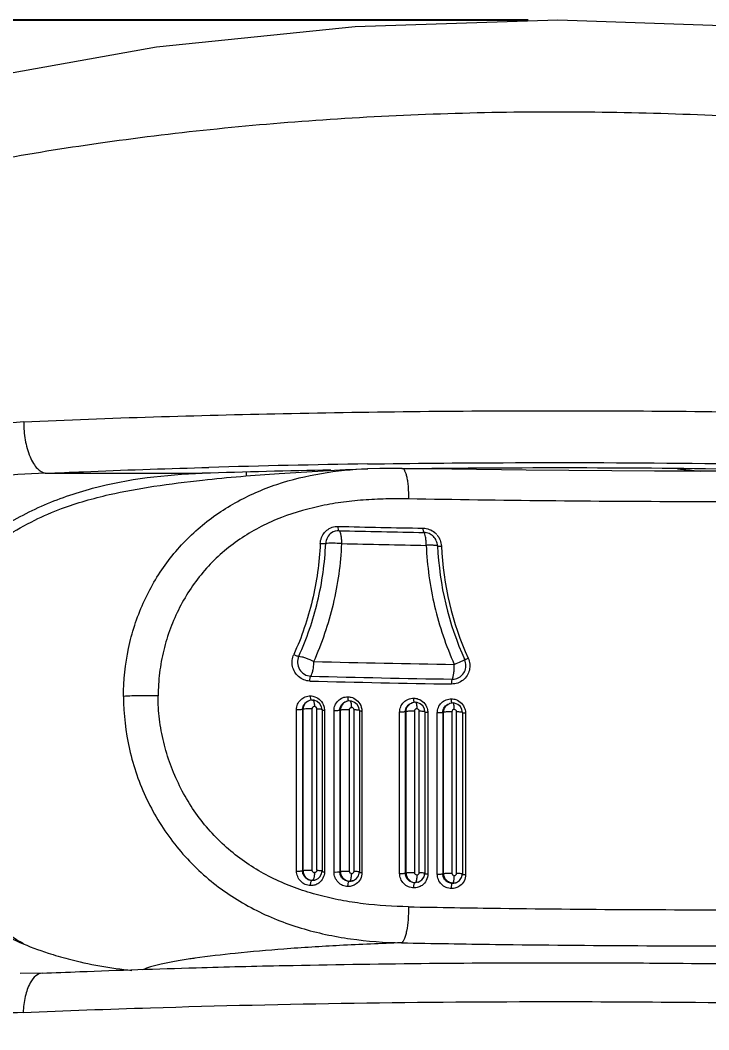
# Model space of a CAD drawing. Header units: millimetres. Extents: x 21205 to 22591, y -3891 to -2911.
# Drawn here: x 21511.48 to 21525.94, y -3147.21 to -3126.01 of the extents above; entities that cross this region are included whole.
import ezdxf

# ---------------------------------------------------------------- set-up
doc = ezdxf.new("R2010")
doc.units = ezdxf.units.MM
doc.header["$LTSCALE"] = 0.1
doc.layers.get('0').update_dxf_attribs({"lineweight": 13})
doc.layers.add('3', color=3, linetype='Continuous', lineweight=9)
doc.styles.get("Standard").update_dxf_attribs({"font": 'arial.ttf'})
doc.dimstyles.new('A4', dxfattribs={"dimtxt": 4, "dimasz": 3.5, "dimexe": 0.7, "dimexo": 0.625, "dimgap": 0.5, "dimtad": 1, "dimdec": 1, "dimdsep": 46, "dimtxsty": 'Standard', "dimcen": 2.5, "dimclrd": 5, "dimclre": 5, "dimclrt": 7, "dimadec": 3, "dimazin": 2, "dimtfac": 1, "dimtdec": 1, "dimtmove": 0, "dimatfit": 3, "dimfxl": 0, "dimarcsym": 0})

# ---------------------------------------------------------------- blocks, each defined once
blk = doc.blocks.new('*D122')
at = {"layer": '3', "color": 3, "lineweight": -2}
for p, q in [((21522.15, -3126.012), (21444.49, -3126.012)), ((21445.19, -3141.012), (21445.19, -3416.836)), ((21468.272, -3431.836), (21444.49, -3431.836))]:
    blk.add_line(p, q, dxfattribs=at)
at = {"layer": '3', "color": 3}
for points in [[(21442.69, -3141.012), (21447.69, -3141.012), (21445.19, -3126.012)], [(21442.69, -3416.836), (21447.69, -3416.836), (21445.19, -3431.836)]]:
    blk.add_solid(points, dxfattribs=at)
at = {"layer": 'Defpoints', "color": 0}
for p in [(21522.775, -3126.012), (21445.19, -3431.836), (21468.897, -3431.836)]:
    blk.add_point(p, dxfattribs=at)
at = {"layer": '3', "color": 7, "insert": (21437.026, -3278.924), "char_height": 20, "attachment_point": 5, "rotation": 90}
blk.add_mtext('{\\H0.75x;\\C3;306}', dxfattribs=at)

msp = doc.modelspace()

# ---------------------------------------------------------------- linework, layer by layer
at = {"color": 7, "linetype": 'Continuous'}
for p, q in [((21515.299, -3135.407), (21515.445, -3135.403)), ((21519.031, -3135.424), (21518.774, -3135.432)), ((21518.774, -3135.431), (21518.784, -3135.43)), ((21518.774, -3135.43), (21518.784, -3135.43)), ((21519.502, -3135.423), (21519.031, -3135.424)), ((21519.502, -3135.423), (21519.502, -3135.423)), ((21512.01, -3135.527), (21515.307, -3135.527)), ((21516.229, -3135.506), (21516.23, -3135.586)), ((21517.555, -3140.299), (21517.543, -3140.303)), ((21517.557, -3140.298), (21517.555, -3140.299)), ((21517.623, -3140.288), (21517.557, -3140.299)), ((21517.286, -3143.88), (21517.286, -3140.493)), ((21517.412, -3140.487), (21517.409, -3140.488)), ((21517.423, -3140.484), (21517.412, -3140.487)), ((21517.412, -3140.487), (21517.412, -3143.874)), ((21517.427, -3140.482), (21517.423, -3140.484)), ((21517.423, -3143.871), (21517.423, -3140.484)), ((21517.61, -3140.474), (21517.61, -3143.861)), ((21517.713, -3143.864), (21517.713, -3140.477)), ((21517.821, -3140.489), (21517.821, -3143.877)), ((21517.872, -3140.508), (21517.872, -3143.895)), ((21518.072, -3143.9), (21518.072, -3140.513)), ((21518.195, -3140.507), (21518.192, -3140.507)), ((21518.207, -3140.503), (21518.195, -3140.507)), ((21518.195, -3140.507), (21518.195, -3143.894)), ((21518.211, -3140.502), (21518.207, -3140.503)), ((21518.207, -3143.89), (21518.207, -3140.503)), ((21518.341, -3140.317), (21518.326, -3140.322)), ((21518.326, -3140.322), (21518.328, -3140.321)), ((21518.391, -3140.493), (21518.391, -3143.88)), ((21518.492, -3143.883), (21518.492, -3140.496)), ((21518.604, -3140.508), (21518.604, -3143.895)), ((21519.717, -3140.346), (21519.703, -3140.351)), ((21519.783, -3140.336), (21519.717, -3140.346)), ((21519.761, -3140.522), (21519.761, -3143.909)), ((21519.861, -3143.911), (21519.861, -3140.524)), ((21520.507, -3140.36), (21520.491, -3140.365)), ((21520.571, -3140.35), (21520.507, -3140.36)), ((21518.659, -3140.526), (21518.659, -3143.913)), ((21519.45, -3143.93), (21519.45, -3140.543)), ((21519.569, -3140.537), (21519.566, -3140.537)), ((21519.584, -3140.532), (21519.569, -3140.537)), ((21519.569, -3140.537), (21519.569, -3143.924)), ((21519.588, -3140.53), (21519.584, -3140.532)), ((21519.584, -3143.919), (21519.584, -3140.532)), ((21519.98, -3140.537), (21519.98, -3143.924)), ((21520.042, -3140.554), (21520.042, -3143.941)), ((21520.241, -3143.944), (21520.241, -3140.557)), ((21520.357, -3140.551), (21520.354, -3140.552)), ((21520.374, -3140.546), (21520.357, -3140.551)), ((21520.357, -3140.551), (21520.357, -3143.938)), ((21520.378, -3140.544), (21520.374, -3140.546)), ((21520.374, -3143.933), (21520.374, -3140.546)), ((21520.547, -3140.536), (21520.547, -3143.923)), ((21520.646, -3143.925), (21520.646, -3140.538)), ((21520.768, -3140.551), (21520.768, -3143.938)), ((21520.835, -3140.567), (21520.835, -3143.954)), ((21517.409, -3143.875), (21517.412, -3143.874)), ((21517.412, -3143.874), (21517.423, -3143.871)), ((21517.423, -3143.871), (21517.427, -3143.869)), ((21518.192, -3143.895), (21518.195, -3143.894)), ((21518.195, -3143.894), (21518.207, -3143.89)), ((21518.207, -3143.89), (21518.211, -3143.889)), ((21519.584, -3143.919), (21519.588, -3143.918)), ((21517.669, -3144.07), (21517.607, -3144.079)), ((21517.619, -3144.074), (21517.607, -3144.079)), ((21517.639, -3144.051), (21517.636, -3144.057)), ((21517.671, -3144.069), (21517.669, -3144.07)), ((21517.671, -3144.069), (21517.684, -3144.065)), ((21517.682, -3144.065), (21517.684, -3144.065)), ((21518.454, -3144.088), (21518.391, -3144.098)), ((21518.403, -3144.093), (21518.391, -3144.098)), ((21518.419, -3144.076), (21518.421, -3144.07)), ((21518.468, -3144.084), (21518.454, -3144.088)), ((21518.466, -3144.084), (21518.479, -3144.079)), ((21518.466, -3144.084), (21518.468, -3144.084)), ((21519.566, -3143.924), (21519.569, -3143.924)), ((21519.569, -3143.924), (21519.584, -3143.919)), ((21519.831, -3144.116), (21519.767, -3144.126)), ((21519.78, -3144.122), (21519.767, -3144.126)), ((21519.794, -3144.1), (21519.792, -3144.105)), ((21519.831, -3144.116), (21519.843, -3144.113)), ((21519.842, -3144.113), (21519.856, -3144.107)), ((21519.843, -3144.112), (21519.842, -3144.113)), ((21520.354, -3143.939), (21520.357, -3143.938)), ((21520.357, -3143.938), (21520.374, -3143.933)), ((21520.374, -3143.933), (21520.378, -3143.931)), ((21520.621, -3144.13), (21520.632, -3144.126)), ((21520.631, -3144.127), (21520.646, -3144.121)), ((21520.556, -3144.14), (21520.621, -3144.13)), ((21520.569, -3144.136), (21520.556, -3144.14)), ((21511.945, -3146.025), (21511.483, -3146.035)), ((21511.944, -3146.025), (21511.944, -3146.025))]:
    msp.add_line(p, q, dxfattribs=at)
for points in [[(21547.477, -3136.1), (21547.297, -3134.778), (21546.393, -3132.953), (21544.642, -3131.189), (21541.985, -3129.572), (21538.772, -3128.281), (21535.171, -3127.294), (21531.21, -3126.583), (21527.035, -3126.155), (21522.775, -3126.012), (21518.517, -3126.152), (21514.347, -3126.579), (21510.393, -3127.288), (21506.792, -3128.27), (21503.596, -3129.548), (21500.933, -3131.158), (21499.151, -3132.938), (21498.237, -3134.781), (21498.057, -3136.108)], [(21527.442, -3135.484), (21524.801, -3135.484), (21522.109, -3135.463), (21519.502, -3135.423)], [(21517.821, -3140.489), (21517.812, -3140.43), (21517.778, -3140.366), (21517.722, -3140.318), (21517.654, -3140.292), (21517.623, -3140.288)], [(21518.407, -3140.307), (21518.348, -3140.315), (21518.341, -3140.317)], [(21518.604, -3140.508), (21518.595, -3140.447), (21518.561, -3140.384), (21518.505, -3140.337), (21518.438, -3140.311), (21518.407, -3140.307)], [(21519.98, -3140.537), (21519.97, -3140.475), (21519.936, -3140.413), (21519.882, -3140.365), (21519.815, -3140.339), (21519.783, -3140.336)], [(21520.768, -3140.551), (21520.759, -3140.489), (21520.725, -3140.427), (21520.671, -3140.379), (21520.604, -3140.353), (21520.571, -3140.35)], [(21517.682, -3144.065), (21517.738, -3144.036), (21517.784, -3143.992), (21517.813, -3143.933), (21517.821, -3143.877)], [(21518.479, -3144.079), (21518.542, -3144.039), (21518.587, -3143.978), (21518.604, -3143.895)], [(21519.856, -3144.107), (21519.919, -3144.066), (21519.963, -3144.004), (21519.98, -3143.924)], [(21520.646, -3144.121), (21520.709, -3144.079), (21520.752, -3144.016), (21520.768, -3143.938)]]:
    msp.add_lwpolyline(points, dxfattribs=at)
for centre, radius, start, end in [((21522.402, -3381.856), 246.551, 90.84226, 91.617), ((21522.716, -3385.914), 250.498, 90.57228, 90.73631), ((21522.768, -3388.475), 253.06, 88.93876, 90.57835), ((21522.376, -3366.564), 231.145, 91.08291, 91.75251), ((21526.032, -2802.707), 334.028, 268.64921, 268.95607), ((21518.15, -3137.003), 0.361, 129.2967, 139.5835), ((21518.171, -3137), 0.268, 88.5755, 124.6753), ((21526.047, -2802.764), 334.061, 268.65018, 268.95632), ((21519.936, -3137.068), 0.389, 39.8333, 49.8243), ((21525.935, -2810.414), 326.68, 268.6495, 268.96028), ((21526.776, -3136.758), 6.536, 182.5666, 204.2497), ((21526.742, -3136.766), 6.422, 182.5776, 204.3174), ((21525.873, -2816.143), 323.441, 268.54274, 269.06552), ((21525.679, -2822.358), 317.533, 268.5393, 269.07571), ((21520.561, -3139.57), 0.28, 301.1123, 309.0345), ((21525.689, -2820.851), 319.142, 268.5411, 269.0759), ((21518.403, -3140.505), 0.198, 108.7762, 112.5813), ((21519.777, -3140.527), 0.191, 108.7023, 112.9547), ((21520.566, -3140.538), 0.188, 108.6453, 113.403), ((21517.623, -3143.879), 0.195, 284.2368, 287.657), ((21518.405, -3143.9), 0.194, 284.9716, 288.3341), ((21519.783, -3143.934), 0.188, 285.0842, 288.3413), ((21520.474, -3144.081), 0.112, 339.7328, 342.3153), ((21520.572, -3143.951), 0.185, 285.1528, 288.3302), ((21517.206, -3159.978), 14.414, 98.1938, 98.6126)]:
    msp.add_arc(centre, radius, start, end, dxfattribs=at)
for points, knots in [([(21498.057, -3136.068), (21498.058, -3135.81), (21498.146, -3135.27), (21498.515, -3134.492), (21499.106, -3133.734), (21499.912, -3133.001), (21500.929, -3132.294), (21502.646, -3131.343), (21505.292, -3130.292), (21508.984, -3129.284), (21513.241, -3128.52), (21517.899, -3128.041), (21522.775, -3127.878), (21527.65, -3128.045), (21532.314, -3128.524), (21536.575, -3129.288), (21540.27, -3130.303), (21542.91, -3131.355), (21544.624, -3132.305), (21545.634, -3133.01), (21546.436, -3133.744), (21547.024, -3134.501), (21547.39, -3135.279), (21547.476, -3135.817), (21547.477, -3136.075)], [0, 0, 0, 0, 0.014109, 0.029417, 0.046665, 0.066334, 0.088842, 0.114281, 0.173634, 0.244029, 0.323437, 0.41, 0.500074, 0.590159, 0.676738, 0.756425, 0.826715, 0.886119, 0.911407, 0.933767, 0.953415, 0.970654, 0.985896, 1, 1, 1, 1]), ([(21522.767, -3134.219), (21520.845, -3134.219), (21517.107, -3134.258), (21513.371, -3134.371), (21511.557, -3134.451)], [0, 0, 0, 0, 0.514074, 1, 1, 1, 1]), ([(21533.977, -3134.451), (21532.162, -3134.371), (21528.426, -3134.258), (21524.688, -3134.219), (21522.767, -3134.219)], [0, 0, 0, 0, 0.485926, 1, 1, 1, 1]), ([(21511.557, -3134.449), (21511.146, -3134.473), (21510.335, -3134.555), (21509.152, -3134.848), (21508.046, -3135.335), (21507.378, -3135.792), (21507.08, -3136.063)], [0, 0, 0, 0, 0.25454, 0.503844, 0.750919, 1, 1, 1, 1]), ([(21511.557, -3134.453), (21511.557, -3134.578), (21511.578, -3134.825), (21511.655, -3135.118), (21511.754, -3135.317), (21511.849, -3135.448), (21511.947, -3135.516), (21512.01, -3135.527)], [0, 0, 0, 0, 0.303767, 0.603954, 0.733281, 0.842317, 1, 1, 1, 1]), ([(21512.01, -3135.527), (21512.277, -3135.515), (21513.373, -3135.469), (21514.47, -3135.431), (21515.299, -3135.407)], [0, 0, 0, 0, 0.243835, 1, 1, 1, 1]), ([(21513.653, -3140.214), (21513.653, -3139.875), (21513.722, -3139.201), (21514.032, -3138.244), (21514.53, -3137.388), (21515.192, -3136.67), (21515.984, -3136.117), (21516.868, -3135.733), (21517.808, -3135.505), (21518.451, -3135.444), (21518.774, -3135.43)], [0, 0, 0, 0, 0.130058, 0.258159, 0.383879, 0.507528, 0.630084, 0.752566, 0.875714, 1, 1, 1, 1]), ([(21515.312, -3135.669), (21515.848, -3135.611), (21517.001, -3135.516), (21518.156, -3135.456), (21518.774, -3135.43)], [0, 0, 0, 0, 0.465677, 1, 1, 1, 1]), ([(21518.778, -3135.331), (21519.726, -3135.317), (21523.496, -3135.282), (21527.267, -3135.323), (21530.088, -3135.403)], [0, 0, 0, 0, 0.251456, 1, 1, 1, 1]), ([(21519.502, -3135.423), (21519.512, -3135.424), (21519.528, -3135.433), (21519.544, -3135.452), (21519.562, -3135.483), (21519.582, -3135.536), (21519.602, -3135.614), (21519.618, -3135.709), (21519.634, -3135.861), (21519.638, -3135.981), (21519.638, -3136.064)], [0, 0, 0, 0, 0.044372, 0.074119, 0.110363, 0.203321, 0.32333, 0.467897, 0.632288, 1, 1, 1, 1]), ([(21525.284, -3135.433), (21525.328, -3135.436), (21525.491, -3135.451), (21525.653, -3135.468), (21525.771, -3135.484)], [0, 0, 0, 0, 0.273159, 1, 1, 1, 1]), ([(21512.01, -3135.527), (21511.243, -3135.549), (21510.094, -3135.666), (21508.66, -3136.166), (21508.012, -3136.547), (21507.715, -3136.769)], [0, 0, 0, 0, 0.507351, 0.754555, 1, 1, 1, 1]), ([(21510.931, -3136.769), (21511.245, -3136.556), (21511.915, -3136.187), (21513.371, -3135.687), (21514.532, -3135.551), (21515.307, -3135.527)], [0, 0, 0, 0, 0.247137, 0.495043, 1, 1, 1, 1]), ([(21511.194, -3136.851), (21511.385, -3136.726), (21511.761, -3136.511), (21512.479, -3136.203), (21513.32, -3135.965), (21514.314, -3135.788), (21514.971, -3135.706), (21515.312, -3135.669)], [0, 0, 0, 0, 0.15781, 0.300262, 0.54071, 0.762083, 1, 1, 1, 1]), ([(21511.546, -3146.851), (21510.902, -3146.878), (21509.646, -3146.843), (21508.132, -3146.441), (21507.088, -3145.856), (21506.39, -3145.303), (21505.798, -3144.608), (21505.174, -3143.468), (21504.845, -3142.118), (21504.84, -3140.699), (21505.037, -3139.256), (21505.567, -3137.9), (21506.367, -3136.764), (21506.835, -3136.283), (21507.08, -3136.063)], [0, 0, 0, 0, 0.122823, 0.238003, 0.293911, 0.349707, 0.406734, 0.466511, 0.596062, 0.665635, 0.736187, 0.872599, 0.93732, 1, 1, 1, 1]), ([(21519.638, -3136.064), (21519.479, -3136.061), (21519.161, -3136.062), (21518.686, -3136.085), (21518.215, -3136.134), (21517.6, -3136.246), (21516.997, -3136.421), (21516.438, -3136.693), (21516.041, -3136.937), (21515.675, -3137.226), (21515.238, -3137.673), (21514.885, -3138.201), (21514.629, -3138.78), (21514.486, -3139.239), (21514.4, -3139.717), (21514.38, -3140.041), (21514.379, -3140.203)], [0, 0, 0, 0, 0.063187, 0.126095, 0.188679, 0.250932, 0.374426, 0.43595, 0.497406, 0.558886, 0.620608, 0.74496, 0.807975, 0.871515, 0.935561, 1, 1, 1, 1]), ([(21527.417, -3136.124), (21526.764, -3136.126), (21524.171, -3136.127), (21521.578, -3136.101), (21519.638, -3136.064)], [0, 0, 0, 0, 0.25207, 1, 1, 1, 1]), ([(21517.921, -3136.724), (21517.954, -3136.697), (21518.029, -3136.654), (21518.115, -3136.642), (21518.157, -3136.642)], [0, 0, 0, 0, 0.499907, 1, 1, 1, 1]), ([(21518.177, -3136.733), (21518.174, -3136.73), (21518.168, -3136.719), (21518.159, -3136.69), (21518.158, -3136.662), (21518.158, -3136.642)], [0, 0, 0, 0, 0.141394, 0.36625, 1, 1, 1, 1]), ([(21519.962, -3136.77), (21519.959, -3136.767), (21519.954, -3136.756), (21519.95, -3136.737), (21519.947, -3136.71), (21519.946, -3136.69), (21519.946, -3136.68)], [0, 0, 0, 0, 0.133764, 0.358064, 0.656925, 1, 1, 1, 1]), ([(21519.946, -3136.68), (21519.989, -3136.681), (21520.077, -3136.697), (21520.153, -3136.743), (21520.187, -3136.771)], [0, 0, 0, 0, 0.497843, 1, 1, 1, 1]), ([(21517.784, -3137.002), (21517.786, -3136.959), (21517.803, -3136.875), (21517.848, -3136.801), (21517.875, -3136.769)], [0, 0, 0, 0, 0.503375, 1, 1, 1, 1]), ([(21518.018, -3136.78), (21517.983, -3136.804), (21517.923, -3136.872), (21517.9, -3136.959), (21517.898, -3137.002)], [0, 0, 0, 0, 0.495445, 1, 1, 1, 1]), ([(21518.236, -3137.003), (21518.236, -3136.971), (21518.234, -3136.912), (21518.223, -3136.832), (21518.208, -3136.777), (21518.191, -3136.746), (21518.182, -3136.736), (21518.177, -3136.733)], [0, 0, 0, 0, 0.33803, 0.63297, 0.857575, 0.938827, 1, 1, 1, 1]), ([(21520.008, -3137.04), (21520.008, -3137.008), (21520.006, -3136.949), (21519.997, -3136.869), (21519.986, -3136.814), (21519.973, -3136.784), (21519.966, -3136.773), (21519.962, -3136.77)], [0, 0, 0, 0, 0.343476, 0.64188, 0.865943, 0.944329, 1, 1, 1, 1]), ([(21520.246, -3137.051), (21520.244, -3137.015), (21520.227, -3136.941), (21520.163, -3136.849), (21520.071, -3136.786), (21519.998, -3136.77), (21519.962, -3136.77)], [0, 0, 0, 0, 0.251361, 0.502696, 0.75246, 1, 1, 1, 1]), ([(21520.235, -3136.819), (21520.262, -3136.852), (21520.307, -3136.927), (21520.324, -3137.012), (21520.326, -3137.055)], [0, 0, 0, 0, 0.500167, 1, 1, 1, 1]), ([(21510.624, -3136.993), (21510.266, -3137.274), (21509.599, -3137.94), (21508.883, -3139.184), (21508.527, -3140.604), (21508.59, -3142.045), (21509.062, -3143.342), (21509.862, -3144.381), (21510.889, -3145.139), (21511.666, -3145.471), (21512.067, -3145.602)], [0, 0, 0, 0, 0.126109, 0.257252, 0.392558, 0.525655, 0.650577, 0.768194, 0.883279, 1, 1, 1, 1]), ([(21517.784, -3137.002), (21517.767, -3137.404), (21517.654, -3138.204), (21517.393, -3138.968), (21517.227, -3139.332)], [0, 0, 0, 0, 0.501955, 1, 1, 1, 1]), ([(21517.333, -3139.369), (21517.501, -3138.999), (21517.767, -3138.223), (21517.88, -3137.411), (21517.898, -3137.002)], [0, 0, 0, 0, 0.498013, 1, 1, 1, 1]), ([(21517.648, -3139.479), (21517.823, -3139.092), (21518.099, -3138.28), (21518.218, -3137.43), (21518.236, -3137.003)], [0, 0, 0, 0, 0.498238, 1, 1, 1, 1]), ([(21517.784, -3137.002), (21517.806, -3137.003), (21517.844, -3137.005), (21517.882, -3137.004), (21517.898, -3137.002)], [0, 0, 0, 0, 0.569552, 1, 1, 1, 1]), ([(21518.236, -3137.003), (21518.173, -3136.999), (21518.082, -3136.995), (21517.969, -3136.996), (21517.919, -3137), (21517.898, -3137.002)], [0, 0, 0, 0, 0.557328, 0.814296, 1, 1, 1, 1]), ([(21520.246, -3137.051), (21520.244, -3137.049), (21520.236, -3137.047), (21520.222, -3137.044), (21520.198, -3137.042), (21520.168, -3137.04), (21520.132, -3137.039), (21520.078, -3137.039), (21520.036, -3137.039), (21520.008, -3137.04)], [0, 0, 0, 0, 0.031578, 0.095497, 0.193263, 0.321209, 0.473834, 0.643235, 1, 1, 1, 1]), ([(21520.008, -3137.04), (21520.027, -3137.47), (21520.146, -3138.328), (21520.423, -3139.148), (21520.598, -3139.541)], [0, 0, 0, 0, 0.500244, 1, 1, 1, 1]), ([(21520.246, -3137.051), (21520.246, -3137.052), (21520.249, -3137.053), (21520.254, -3137.054), (21520.261, -3137.054), (21520.276, -3137.055), (21520.298, -3137.055), (21520.316, -3137.055), (21520.326, -3137.055)], [0, 0, 0, 0, 0.030516, 0.091759, 0.184054, 0.306707, 0.629202, 1, 1, 1, 1]), ([(21517.202, -3139.582), (21517.193, -3139.541), (21517.187, -3139.454), (21517.21, -3139.37), (21517.227, -3139.332)], [0, 0, 0, 0, 0.502733, 1, 1, 1, 1]), ([(21517.227, -3139.332), (21517.246, -3139.342), (21517.275, -3139.354), (21517.311, -3139.365), (21517.326, -3139.368), (21517.333, -3139.369)], [0, 0, 0, 0, 0.57358, 0.821945, 1, 1, 1, 1]), ([(21517.333, -3139.369), (21517.314, -3139.412), (21517.296, -3139.511), (21517.34, -3139.652), (21517.443, -3139.758), (21517.538, -3139.786), (21517.585, -3139.787)], [0, 0, 0, 0, 0.250943, 0.504323, 0.754808, 1, 1, 1, 1]), ([(21517.333, -3139.369), (21517.354, -3139.37), (21517.402, -3139.38), (21517.508, -3139.414), (21517.592, -3139.451), (21517.648, -3139.479)], [0, 0, 0, 0, 0.183778, 0.439174, 1, 1, 1, 1]), ([(21520.598, -3139.541), (21520.648, -3139.518), (21520.714, -3139.489), (21520.786, -3139.456), (21520.809, -3139.446), (21520.816, -3139.443)], [0, 0, 0, 0, 0.681822, 0.908455, 1, 1, 1, 1]), ([(21520.811, -3139.695), (21520.831, -3139.657), (21520.852, -3139.57), (21520.834, -3139.482), (21520.816, -3139.443)], [0, 0, 0, 0, 0.49838, 1, 1, 1, 1]), ([(21520.816, -3139.443), (21520.818, -3139.442), (21520.826, -3139.439), (21520.841, -3139.432), (21520.863, -3139.422), (21520.881, -3139.415), (21520.89, -3139.411)], [0, 0, 0, 0, 0.087716, 0.303, 0.627151, 1, 1, 1, 1]), ([(21520.89, -3139.411), (21520.907, -3139.449), (21520.93, -3139.533), (21520.924, -3139.62), (21520.914, -3139.661)], [0, 0, 0, 0, 0.501027, 1, 1, 1, 1]), ([(21517.329, -3139.797), (21517.297, -3139.769), (21517.242, -3139.703), (21517.211, -3139.624), (21517.202, -3139.582)], [0, 0, 0, 0, 0.498132, 1, 1, 1, 1]), ([(21517.585, -3139.787), (21517.596, -3139.773), (21517.614, -3139.733), (21517.633, -3139.663), (21517.645, -3139.575), (21517.648, -3139.512), (21517.648, -3139.479)], [0, 0, 0, 0, 0.168378, 0.405315, 0.691653, 1, 1, 1, 1]), ([(21520.557, -3139.849), (21520.565, -3139.834), (21520.576, -3139.794), (21520.589, -3139.724), (21520.597, -3139.636), (21520.598, -3139.573), (21520.598, -3139.541)], [0, 0, 0, 0, 0.160682, 0.397044, 0.686686, 1, 1, 1, 1]), ([(21520.914, -3139.661), (21520.905, -3139.701), (21520.873, -3139.78), (21520.816, -3139.843), (21520.784, -3139.869)], [0, 0, 0, 0, 0.501427, 1, 1, 1, 1]), ([(21517.564, -3139.89), (21517.521, -3139.889), (21517.435, -3139.871), (21517.361, -3139.825), (21517.329, -3139.797)], [0, 0, 0, 0, 0.496473, 1, 1, 1, 1]), ([(21517.564, -3139.89), (21517.564, -3139.869), (21517.566, -3139.839), (21517.575, -3139.805), (21517.581, -3139.792), (21517.585, -3139.787)], [0, 0, 0, 0, 0.594486, 0.831605, 1, 1, 1, 1]), ([(21520.542, -3139.952), (21520.543, -3139.931), (21520.544, -3139.902), (21520.55, -3139.868), (21520.554, -3139.854), (21520.557, -3139.849)], [0, 0, 0, 0, 0.601805, 0.838377, 1, 1, 1, 1]), ([(21520.784, -3139.869), (21520.75, -3139.896), (21520.673, -3139.939), (21520.585, -3139.953), (21520.542, -3139.952)], [0, 0, 0, 0, 0.499778, 1, 1, 1, 1]), ([(21520.557, -3139.849), (21520.57, -3139.849), (21520.622, -3139.847), (21520.672, -3139.829), (21520.705, -3139.809)], [0, 0, 0, 0, 0.251794, 1, 1, 1, 1]), ([(21514.379, -3140.203), (21514.253, -3140.199), (21514.01, -3140.197), (21513.767, -3140.205), (21513.652, -3140.213)], [0, 0, 0, 0, 0.522792, 1, 1, 1, 1]), ([(21513.653, -3140.214), (21513.653, -3140.586), (21513.737, -3141.333), (21514.106, -3142.391), (21514.691, -3143.336), (21515.461, -3144.119), (21516.371, -3144.71), (21517.371, -3145.107), (21518.42, -3145.327), (21519.132, -3145.379), (21519.489, -3145.388)], [0, 0, 0, 0, 0.128311, 0.256448, 0.383282, 0.508328, 0.631884, 0.754544, 0.877013, 1, 1, 1, 1]), ([(21519.638, -3144.631), (21519.32, -3144.624), (21518.843, -3144.595), (21518.215, -3144.499), (21517.751, -3144.394), (21517.297, -3144.253), (21516.856, -3144.073), (21516.435, -3143.85), (21515.907, -3143.491), (21515.442, -3143.04), (21515.063, -3142.519), (21514.822, -3142.095), (21514.628, -3141.646), (21514.487, -3141.176), (21514.399, -3140.693), (21514.377, -3140.366), (21514.379, -3140.203)], [0, 0, 0, 0, 0.124034, 0.185862, 0.247585, 0.309271, 0.37099, 0.432784, 0.494799, 0.619487, 0.682413, 0.745664, 0.809161, 0.872772, 0.936479, 1, 1, 1, 1]), ([(21517.286, -3140.493), (21517.287, -3140.454), (21517.301, -3140.376), (21517.367, -3140.278), (21517.465, -3140.214), (21517.541, -3140.202), (21517.579, -3140.202)], [0, 0, 0, 0, 0.255283, 0.506025, 0.753241, 1, 1, 1, 1]), ([(21517.412, -3140.487), (21517.412, -3140.447), (21517.438, -3140.366), (21517.506, -3140.315), (21517.543, -3140.303)], [0, 0, 0, 0, 0.507664, 1, 1, 1, 1]), ([(21517.555, -3140.299), (21517.536, -3140.305), (21517.5, -3140.323), (21517.442, -3140.381), (21517.423, -3140.443), (21517.423, -3140.484)], [0, 0, 0, 0, 0.247982, 0.497781, 1, 1, 1, 1]), ([(21517.587, -3140.271), (21517.586, -3140.266), (21517.58, -3140.243), (21517.579, -3140.22), (21517.579, -3140.202)], [0, 0, 0, 0, 0.221107, 1, 1, 1, 1]), ([(21517.601, -3140.293), (21517.598, -3140.291), (21517.592, -3140.284), (21517.589, -3140.276), (21517.587, -3140.271)], [0, 0, 0, 0, 0.3847, 1, 1, 1, 1]), ([(21517.623, -3140.288), (21517.624, -3140.288), (21517.629, -3140.289), (21517.633, -3140.292), (21517.635, -3140.295)], [0, 0, 0, 0, 0.214542, 1, 1, 1, 1]), ([(21517.635, -3140.295), (21517.64, -3140.301), (21517.648, -3140.318), (21517.659, -3140.362), (21517.661, -3140.399), (21517.661, -3140.426)], [0, 0, 0, 0, 0.168284, 0.411049, 1, 1, 1, 1]), ([(21517.671, -3140.22), (21517.714, -3140.235), (21517.795, -3140.289), (21517.844, -3140.372), (21517.858, -3140.417)], [0, 0, 0, 0, 0.4961, 1, 1, 1, 1]), ([(21518.072, -3140.513), (21518.072, -3140.474), (21518.087, -3140.396), (21518.152, -3140.298), (21518.25, -3140.233), (21518.327, -3140.221), (21518.365, -3140.221)], [0, 0, 0, 0, 0.254339, 0.504834, 0.752502, 1, 1, 1, 1]), ([(21518.373, -3140.29), (21518.371, -3140.285), (21518.367, -3140.262), (21518.365, -3140.239), (21518.365, -3140.221)], [0, 0, 0, 0, 0.220267, 1, 1, 1, 1]), ([(21518.385, -3140.311), (21518.382, -3140.31), (21518.377, -3140.303), (21518.374, -3140.295), (21518.373, -3140.29)], [0, 0, 0, 0, 0.385627, 1, 1, 1, 1]), ([(21518.442, -3140.445), (21518.442, -3140.428), (21518.44, -3140.395), (21518.435, -3140.357), (21518.427, -3140.331), (21518.421, -3140.317), (21518.412, -3140.308), (21518.407, -3140.307)], [0, 0, 0, 0, 0.346168, 0.663767, 0.789689, 0.886777, 1, 1, 1, 1]), ([(21518.458, -3140.238), (21518.501, -3140.254), (21518.582, -3140.307), (21518.631, -3140.39), (21518.645, -3140.435)], [0, 0, 0, 0, 0.496884, 1, 1, 1, 1]), ([(21519.45, -3140.543), (21519.451, -3140.504), (21519.466, -3140.426), (21519.532, -3140.328), (21519.63, -3140.263), (21519.708, -3140.25), (21519.746, -3140.25)], [0, 0, 0, 0, 0.252906, 0.503043, 0.751406, 1, 1, 1, 1]), ([(21519.752, -3140.319), (21519.751, -3140.314), (21519.747, -3140.291), (21519.746, -3140.268), (21519.746, -3140.25)], [0, 0, 0, 0, 0.218971, 1, 1, 1, 1]), ([(21519.839, -3140.267), (21519.883, -3140.282), (21519.964, -3140.334), (21520.014, -3140.418), (21520.028, -3140.462)], [0, 0, 0, 0, 0.498062, 1, 1, 1, 1]), ([(21520.241, -3140.557), (21520.242, -3140.519), (21520.256, -3140.44), (21520.323, -3140.342), (21520.422, -3140.277), (21520.499, -3140.264), (21520.538, -3140.264)], [0, 0, 0, 0, 0.252207, 0.502182, 0.750889, 1, 1, 1, 1]), ([(21520.543, -3140.332), (21520.542, -3140.328), (21520.539, -3140.305), (21520.538, -3140.282), (21520.538, -3140.264)], [0, 0, 0, 0, 0.218333, 1, 1, 1, 1]), ([(21520.631, -3140.28), (21520.675, -3140.295), (21520.757, -3140.348), (21520.806, -3140.431), (21520.82, -3140.475)], [0, 0, 0, 0, 0.498628, 1, 1, 1, 1]), ([(21517.409, -3140.488), (21517.403, -3140.489), (21517.387, -3140.491), (21517.346, -3140.494), (21517.311, -3140.494), (21517.286, -3140.493)], [0, 0, 0, 0, 0.152954, 0.40613, 1, 1, 1, 1]), ([(21517.61, -3140.474), (21517.574, -3140.473), (21517.522, -3140.474), (21517.46, -3140.477), (21517.436, -3140.48), (21517.427, -3140.482)], [0, 0, 0, 0, 0.594333, 0.847071, 1, 1, 1, 1]), ([(21517.661, -3140.426), (21517.655, -3140.425), (21517.642, -3140.428), (21517.625, -3140.438), (21517.613, -3140.454), (21517.61, -3140.468), (21517.61, -3140.474)], [0, 0, 0, 0, 0.246857, 0.494368, 0.744956, 1, 1, 1, 1]), ([(21517.713, -3140.477), (21517.713, -3140.464), (21517.701, -3140.437), (21517.674, -3140.426), (21517.661, -3140.426)], [0, 0, 0, 0, 0.505043, 1, 1, 1, 1]), ([(21517.821, -3140.489), (21517.821, -3140.489), (21517.818, -3140.486), (21517.812, -3140.485), (21517.802, -3140.483), (21517.782, -3140.481), (21517.752, -3140.478), (21517.726, -3140.477), (21517.713, -3140.477)], [0, 0, 0, 0, 0.02586, 0.083223, 0.175042, 0.300306, 0.626021, 1, 1, 1, 1]), ([(21517.872, -3140.508), (21517.867, -3140.508), (21517.85, -3140.507), (21517.832, -3140.506), (21517.82, -3140.505)], [0, 0, 0, 0, 0.26991, 1, 1, 1, 1]), ([(21518.192, -3140.507), (21518.186, -3140.509), (21518.17, -3140.511), (21518.13, -3140.513), (21518.096, -3140.513), (21518.072, -3140.513)], [0, 0, 0, 0, 0.15288, 0.404684, 1, 1, 1, 1]), ([(21518.195, -3140.507), (21518.195, -3140.466), (21518.221, -3140.385), (21518.289, -3140.335), (21518.326, -3140.322)], [0, 0, 0, 0, 0.506611, 1, 1, 1, 1]), ([(21518.327, -3140.323), (21518.294, -3140.336), (21518.247, -3140.373), (21518.213, -3140.442), (21518.207, -3140.482), (21518.207, -3140.503)], [0, 0, 0, 0, 0.474356, 0.726382, 1, 1, 1, 1]), ([(21518.391, -3140.493), (21518.355, -3140.492), (21518.304, -3140.493), (21518.244, -3140.497), (21518.22, -3140.499), (21518.211, -3140.502)], [0, 0, 0, 0, 0.595743, 0.847135, 1, 1, 1, 1]), ([(21518.391, -3140.493), (21518.391, -3140.48), (21518.402, -3140.454), (21518.429, -3140.444), (21518.442, -3140.445)], [0, 0, 0, 0, 0.503712, 1, 1, 1, 1]), ([(21518.492, -3140.496), (21518.492, -3140.483), (21518.481, -3140.456), (21518.454, -3140.445), (21518.442, -3140.445)], [0, 0, 0, 0, 0.504343, 1, 1, 1, 1]), ([(21518.604, -3140.508), (21518.604, -3140.507), (21518.601, -3140.505), (21518.595, -3140.504), (21518.585, -3140.502), (21518.564, -3140.499), (21518.533, -3140.497), (21518.506, -3140.496), (21518.492, -3140.496)], [0, 0, 0, 0, 0.02554, 0.082958, 0.175167, 0.30107, 0.627713, 1, 1, 1, 1]), ([(21518.659, -3140.526), (21518.654, -3140.526), (21518.636, -3140.526), (21518.617, -3140.525), (21518.603, -3140.523)], [0, 0, 0, 0, 0.271262, 1, 1, 1, 1]), ([(21519.569, -3140.537), (21519.569, -3140.496), (21519.596, -3140.414), (21519.665, -3140.364), (21519.703, -3140.351)], [0, 0, 0, 0, 0.504994, 1, 1, 1, 1]), ([(21519.584, -3140.532), (21519.584, -3140.494), (21519.607, -3140.417), (21519.669, -3140.366), (21519.703, -3140.351)], [0, 0, 0, 0, 0.504291, 1, 1, 1, 1]), ([(21519.761, -3140.522), (21519.727, -3140.521), (21519.678, -3140.522), (21519.62, -3140.526), (21519.597, -3140.528), (21519.588, -3140.53)], [0, 0, 0, 0, 0.59802, 0.847173, 1, 1, 1, 1]), ([(21519.762, -3140.34), (21519.76, -3140.339), (21519.756, -3140.331), (21519.754, -3140.324), (21519.752, -3140.319)], [0, 0, 0, 0, 0.369582, 1, 1, 1, 1]), ([(21519.811, -3140.473), (21519.799, -3140.473), (21519.772, -3140.483), (21519.761, -3140.509), (21519.761, -3140.522)], [0, 0, 0, 0, 0.497302, 1, 1, 1, 1]), ([(21519.783, -3140.336), (21519.787, -3140.336), (21519.793, -3140.345), (21519.798, -3140.357), (21519.801, -3140.366), (21519.802, -3140.371)], [0, 0, 0, 0, 0.321807, 0.614086, 1, 1, 1, 1]), ([(21519.802, -3140.371), (21519.806, -3140.387), (21519.81, -3140.421), (21519.811, -3140.455), (21519.811, -3140.473)], [0, 0, 0, 0, 0.471572, 1, 1, 1, 1]), ([(21519.861, -3140.524), (21519.861, -3140.511), (21519.85, -3140.484), (21519.824, -3140.474), (21519.811, -3140.473)], [0, 0, 0, 0, 0.50284, 1, 1, 1, 1]), ([(21519.98, -3140.537), (21519.98, -3140.536), (21519.976, -3140.534), (21519.97, -3140.532), (21519.959, -3140.53), (21519.937, -3140.527), (21519.904, -3140.525), (21519.876, -3140.524), (21519.861, -3140.524)], [0, 0, 0, 0, 0.025287, 0.083118, 0.176225, 0.303329, 0.631325, 1, 1, 1, 1]), ([(21520.357, -3140.551), (21520.357, -3140.511), (21520.384, -3140.429), (21520.453, -3140.378), (21520.491, -3140.365)], [0, 0, 0, 0, 0.504232, 1, 1, 1, 1]), ([(21520.374, -3140.546), (21520.374, -3140.508), (21520.396, -3140.431), (21520.457, -3140.38), (21520.491, -3140.366)], [0, 0, 0, 0, 0.504086, 1, 1, 1, 1]), ([(21520.552, -3140.354), (21520.55, -3140.352), (21520.546, -3140.345), (21520.544, -3140.337), (21520.543, -3140.332)], [0, 0, 0, 0, 0.365215, 1, 1, 1, 1]), ([(21520.596, -3140.487), (21520.584, -3140.487), (21520.558, -3140.497), (21520.547, -3140.523), (21520.547, -3140.536)], [0, 0, 0, 0, 0.497845, 1, 1, 1, 1]), ([(21520.596, -3140.487), (21520.596, -3140.47), (21520.595, -3140.438), (21520.592, -3140.4), (21520.586, -3140.374), (21520.582, -3140.36), (21520.576, -3140.35), (21520.571, -3140.35)], [0, 0, 0, 0, 0.356408, 0.681283, 0.808019, 0.903067, 1, 1, 1, 1]), ([(21520.646, -3140.538), (21520.646, -3140.525), (21520.635, -3140.499), (21520.609, -3140.487), (21520.596, -3140.487)], [0, 0, 0, 0, 0.502354, 1, 1, 1, 1]), ([(21519.566, -3140.537), (21519.561, -3140.539), (21519.545, -3140.54), (21519.506, -3140.543), (21519.474, -3140.543), (21519.45, -3140.543)], [0, 0, 0, 0, 0.155849, 0.402335, 1, 1, 1, 1]), ([(21520.042, -3140.554), (21520.036, -3140.554), (21520.016, -3140.553), (21519.995, -3140.552), (21519.979, -3140.55)], [0, 0, 0, 0, 0.273388, 1, 1, 1, 1]), ([(21520.354, -3140.552), (21520.349, -3140.553), (21520.334, -3140.555), (21520.296, -3140.558), (21520.264, -3140.558), (21520.241, -3140.557)], [0, 0, 0, 0, 0.155681, 0.40111, 1, 1, 1, 1]), ([(21520.547, -3140.536), (21520.513, -3140.535), (21520.465, -3140.536), (21520.409, -3140.54), (21520.386, -3140.542), (21520.378, -3140.544)], [0, 0, 0, 0, 0.599215, 0.847152, 1, 1, 1, 1]), ([(21520.768, -3140.55), (21520.768, -3140.549), (21520.765, -3140.547), (21520.758, -3140.546), (21520.746, -3140.544), (21520.724, -3140.541), (21520.69, -3140.539), (21520.661, -3140.538), (21520.646, -3140.538)], [0, 0, 0, 0, 0.025157, 0.08324, 0.176877, 0.304685, 0.633456, 1, 1, 1, 1]), ([(21520.835, -3140.567), (21520.829, -3140.567), (21520.807, -3140.566), (21520.784, -3140.565), (21520.768, -3140.563)], [0, 0, 0, 0, 0.274884, 1, 1, 1, 1]), ([(21511.552, -3145.406), (21511.161, -3145.19), (21510.433, -3144.652), (21509.594, -3143.588), (21509.065, -3142.342), (21508.944, -3141.446), (21508.944, -3141)], [0, 0, 0, 0, 0.250105, 0.50035, 0.750404, 1, 1, 1, 1]), ([(21517.286, -3143.88), (21517.311, -3143.881), (21517.346, -3143.881), (21517.387, -3143.878), (21517.403, -3143.876), (21517.409, -3143.875)], [0, 0, 0, 0, 0.59387, 0.847046, 1, 1, 1, 1]), ([(21517.579, -3144.187), (21517.541, -3144.185), (21517.464, -3144.168), (21517.367, -3144.099), (21517.302, -3143.999), (21517.287, -3143.92), (21517.286, -3143.88)], [0, 0, 0, 0, 0.24504, 0.494013, 0.746541, 1, 1, 1, 1]), ([(21517.607, -3144.079), (21517.581, -3144.078), (21517.53, -3144.066), (21517.466, -3144.019), (21517.423, -3143.953), (21517.412, -3143.9), (21517.412, -3143.874)], [0, 0, 0, 0, 0.249235, 0.49599, 0.744919, 1, 1, 1, 1]), ([(21517.423, -3143.871), (21517.423, -3143.897), (21517.433, -3143.95), (21517.477, -3144.017), (21517.542, -3144.062), (21517.594, -3144.074), (21517.619, -3144.074)], [0, 0, 0, 0, 0.252829, 0.505056, 0.754251, 1, 1, 1, 1]), ([(21517.427, -3143.869), (21517.436, -3143.867), (21517.46, -3143.864), (21517.522, -3143.861), (21517.574, -3143.86), (21517.61, -3143.861)], [0, 0, 0, 0, 0.152929, 0.405667, 1, 1, 1, 1]), ([(21517.61, -3143.861), (21517.61, -3143.875), (21517.622, -3143.901), (21517.649, -3143.912), (21517.661, -3143.912)], [0, 0, 0, 0, 0.505012, 1, 1, 1, 1]), ([(21517.661, -3143.912), (21517.661, -3143.94), (21517.659, -3143.976), (21517.652, -3144.012), (21517.65, -3144.02)], [0, 0, 0, 0, 0.761872, 1, 1, 1, 1]), ([(21517.713, -3143.864), (21517.713, -3143.871), (21517.71, -3143.884), (21517.698, -3143.9), (21517.681, -3143.911), (21517.668, -3143.912), (21517.661, -3143.912)], [0, 0, 0, 0, 0.2551, 0.505658, 0.752769, 1, 1, 1, 1]), ([(21517.713, -3143.864), (21517.726, -3143.864), (21517.752, -3143.865), (21517.782, -3143.868), (21517.802, -3143.87), (21517.812, -3143.872), (21517.818, -3143.874), (21517.821, -3143.876), (21517.821, -3143.877)], [0, 0, 0, 0, 0.373854, 0.699505, 0.824781, 0.916644, 0.974075, 1, 1, 1, 1]), ([(21517.872, -3143.895), (21517.871, -3143.941), (21517.85, -3144.035), (21517.788, -3144.107), (21517.751, -3144.134)], [0, 0, 0, 0, 0.504882, 1, 1, 1, 1]), ([(21517.818, -3143.892), (21517.819, -3143.892), (21517.825, -3143.893), (21517.831, -3143.893), (21517.836, -3143.894)], [0, 0, 0, 0, 0.225905, 1, 1, 1, 1]), ([(21517.836, -3143.894), (21517.839, -3143.894), (21517.851, -3143.894), (21517.863, -3143.895), (21517.872, -3143.895)], [0, 0, 0, 0, 0.23953, 1, 1, 1, 1]), ([(21518.072, -3143.9), (21518.096, -3143.901), (21518.13, -3143.9), (21518.17, -3143.898), (21518.186, -3143.896), (21518.192, -3143.895)], [0, 0, 0, 0, 0.595316, 0.84712, 1, 1, 1, 1]), ([(21518.365, -3144.206), (21518.327, -3144.204), (21518.25, -3144.188), (21518.153, -3144.119), (21518.087, -3144.018), (21518.072, -3143.939), (21518.072, -3143.9)], [0, 0, 0, 0, 0.245935, 0.495185, 0.747301, 1, 1, 1, 1]), ([(21518.391, -3144.098), (21518.365, -3144.097), (21518.313, -3144.085), (21518.249, -3144.039), (21518.205, -3143.973), (21518.195, -3143.92), (21518.195, -3143.894)], [0, 0, 0, 0, 0.250088, 0.496998, 0.745535, 1, 1, 1, 1]), ([(21518.207, -3143.89), (21518.207, -3143.918), (21518.218, -3143.973), (21518.279, -3144.058), (21518.355, -3144.092), (21518.403, -3144.093)], [0, 0, 0, 0, 0.2738, 0.527651, 1, 1, 1, 1]), ([(21518.211, -3143.889), (21518.22, -3143.886), (21518.244, -3143.884), (21518.304, -3143.88), (21518.355, -3143.88), (21518.391, -3143.88)], [0, 0, 0, 0, 0.152865, 0.404257, 1, 1, 1, 1]), ([(21518.391, -3143.88), (21518.391, -3143.893), (21518.402, -3143.92), (21518.429, -3143.931), (21518.442, -3143.931)], [0, 0, 0, 0, 0.504313, 1, 1, 1, 1]), ([(21518.442, -3143.931), (21518.454, -3143.932), (21518.481, -3143.922), (21518.492, -3143.896), (21518.492, -3143.883)], [0, 0, 0, 0, 0.495882, 1, 1, 1, 1]), ([(21518.492, -3143.883), (21518.506, -3143.883), (21518.533, -3143.884), (21518.564, -3143.886), (21518.585, -3143.889), (21518.595, -3143.891), (21518.601, -3143.892), (21518.604, -3143.894), (21518.604, -3143.895)], [0, 0, 0, 0, 0.371788, 0.698171, 0.824123, 0.916505, 0.974198, 1, 1, 1, 1]), ([(21518.659, -3143.913), (21518.659, -3143.96), (21518.638, -3144.053), (21518.575, -3144.126), (21518.538, -3144.152)], [0, 0, 0, 0, 0.504076, 1, 1, 1, 1]), ([(21518.6, -3143.91), (21518.602, -3143.91), (21518.609, -3143.911), (21518.617, -3143.912), (21518.623, -3143.912)], [0, 0, 0, 0, 0.219344, 1, 1, 1, 1]), ([(21518.623, -3143.912), (21518.626, -3143.912), (21518.638, -3143.913), (21518.65, -3143.913), (21518.659, -3143.913)], [0, 0, 0, 0, 0.240587, 1, 1, 1, 1]), ([(21519.588, -3143.918), (21519.597, -3143.915), (21519.62, -3143.913), (21519.678, -3143.909), (21519.727, -3143.909), (21519.761, -3143.909)], [0, 0, 0, 0, 0.152827, 0.40198, 1, 1, 1, 1]), ([(21519.761, -3143.909), (21519.761, -3143.922), (21519.772, -3143.948), (21519.799, -3143.96), (21519.811, -3143.96)], [0, 0, 0, 0, 0.502907, 1, 1, 1, 1]), ([(21519.811, -3143.96), (21519.824, -3143.96), (21519.85, -3143.95), (21519.861, -3143.924), (21519.861, -3143.911)], [0, 0, 0, 0, 0.497184, 1, 1, 1, 1]), ([(21519.861, -3143.911), (21519.876, -3143.911), (21519.904, -3143.912), (21519.937, -3143.914), (21519.959, -3143.917), (21519.97, -3143.919), (21519.976, -3143.921), (21519.98, -3143.923), (21519.98, -3143.924)], [0, 0, 0, 0, 0.368675, 0.696671, 0.823775, 0.916882, 0.974713, 1, 1, 1, 1]), ([(21517.579, -3144.187), (21517.579, -3144.174), (21517.58, -3144.15), (21517.586, -3144.116), (21517.593, -3144.092), (21517.602, -3144.08), (21517.607, -3144.079)], [0, 0, 0, 0, 0.325363, 0.640861, 0.874255, 1, 1, 1, 1]), ([(21517.636, -3144.057), (21517.635, -3144.06), (21517.631, -3144.066), (21517.625, -3144.073), (21517.619, -3144.074)], [0, 0, 0, 0, 0.327919, 1, 1, 1, 1]), ([(21517.65, -3144.02), (21517.649, -3144.023), (21517.646, -3144.034), (21517.642, -3144.044), (21517.639, -3144.051)], [0, 0, 0, 0, 0.278463, 1, 1, 1, 1]), ([(21518.365, -3144.206), (21518.365, -3144.193), (21518.366, -3144.169), (21518.371, -3144.136), (21518.378, -3144.112), (21518.386, -3144.099), (21518.391, -3144.098)], [0, 0, 0, 0, 0.328181, 0.645747, 0.878775, 1, 1, 1, 1]), ([(21518.403, -3144.093), (21518.405, -3144.093), (21518.412, -3144.089), (21518.416, -3144.082), (21518.419, -3144.076)], [0, 0, 0, 0, 0.178907, 1, 1, 1, 1]), ([(21518.421, -3144.07), (21518.422, -3144.068), (21518.425, -3144.059), (21518.428, -3144.05), (21518.43, -3144.042)], [0, 0, 0, 0, 0.221513, 1, 1, 1, 1]), ([(21518.43, -3144.042), (21518.432, -3144.034), (21518.439, -3143.997), (21518.442, -3143.96), (21518.442, -3143.931)], [0, 0, 0, 0, 0.235022, 1, 1, 1, 1]), ([(21519.45, -3143.93), (21519.474, -3143.93), (21519.506, -3143.93), (21519.545, -3143.928), (21519.561, -3143.926), (21519.566, -3143.924)], [0, 0, 0, 0, 0.597665, 0.844151, 1, 1, 1, 1]), ([(21519.746, -3144.234), (21519.708, -3144.233), (21519.63, -3144.217), (21519.532, -3144.148), (21519.466, -3144.048), (21519.451, -3143.969), (21519.45, -3143.93)], [0, 0, 0, 0, 0.2473, 0.496947, 0.748424, 1, 1, 1, 1]), ([(21519.767, -3144.126), (21519.741, -3144.126), (21519.689, -3144.114), (21519.624, -3144.068), (21519.58, -3144.003), (21519.569, -3143.95), (21519.569, -3143.924)], [0, 0, 0, 0, 0.251353, 0.498489, 0.746394, 1, 1, 1, 1]), ([(21519.584, -3143.919), (21519.584, -3143.945), (21519.595, -3143.997), (21519.638, -3144.064), (21519.703, -3144.11), (21519.754, -3144.122), (21519.78, -3144.122)], [0, 0, 0, 0, 0.252334, 0.504269, 0.75367, 1, 1, 1, 1]), ([(21519.746, -3144.234), (21519.746, -3144.222), (21519.747, -3144.198), (21519.751, -3144.164), (21519.757, -3144.141), (21519.763, -3144.128), (21519.767, -3144.126)], [0, 0, 0, 0, 0.332778, 0.653761, 0.886306, 1, 1, 1, 1]), ([(21519.792, -3144.105), (21519.79, -3144.109), (21519.787, -3144.116), (21519.782, -3144.121), (21519.78, -3144.122)], [0, 0, 0, 0, 0.618218, 1, 1, 1, 1]), ([(21519.802, -3144.069), (21519.801, -3144.072), (21519.799, -3144.083), (21519.797, -3144.093), (21519.794, -3144.1)], [0, 0, 0, 0, 0.281922, 1, 1, 1, 1]), ([(21519.811, -3143.96), (21519.811, -3143.988), (21519.809, -3144.025), (21519.804, -3144.061), (21519.802, -3144.069)], [0, 0, 0, 0, 0.764465, 1, 1, 1, 1]), ([(21520.042, -3143.941), (21520.041, -3143.987), (21520.02, -3144.081), (21519.957, -3144.154), (21519.92, -3144.181)], [0, 0, 0, 0, 0.502832, 1, 1, 1, 1]), ([(21519.977, -3143.937), (21519.979, -3143.937), (21519.988, -3143.938), (21519.998, -3143.939), (21520.005, -3143.94)], [0, 0, 0, 0, 0.211173, 1, 1, 1, 1]), ([(21520.005, -3143.94), (21520.008, -3143.94), (21520.02, -3143.94), (21520.033, -3143.941), (21520.042, -3143.941)], [0, 0, 0, 0, 0.243158, 1, 1, 1, 1]), ([(21520.241, -3143.944), (21520.264, -3143.945), (21520.296, -3143.945), (21520.334, -3143.942), (21520.349, -3143.94), (21520.354, -3143.939)], [0, 0, 0, 0, 0.59889, 0.844319, 1, 1, 1, 1]), ([(21520.538, -3144.248), (21520.499, -3144.247), (21520.421, -3144.231), (21520.323, -3144.163), (21520.257, -3144.063), (21520.241, -3143.984), (21520.241, -3143.944)], [0, 0, 0, 0, 0.247969, 0.497795, 0.748952, 1, 1, 1, 1]), ([(21520.556, -3144.14), (21520.53, -3144.14), (21520.478, -3144.128), (21520.413, -3144.083), (21520.368, -3144.017), (21520.357, -3143.964), (21520.357, -3143.938)], [0, 0, 0, 0, 0.251951, 0.499192, 0.746764, 1, 1, 1, 1]), ([(21520.569, -3144.136), (21520.543, -3144.135), (21520.492, -3144.123), (21520.428, -3144.077), (21520.384, -3144.011), (21520.374, -3143.959), (21520.374, -3143.933)], [0, 0, 0, 0, 0.246447, 0.496015, 0.747871, 1, 1, 1, 1]), ([(21520.378, -3143.931), (21520.386, -3143.929), (21520.409, -3143.927), (21520.465, -3143.923), (21520.513, -3143.923), (21520.547, -3143.923)], [0, 0, 0, 0, 0.152848, 0.400785, 1, 1, 1, 1]), ([(21520.547, -3143.923), (21520.547, -3143.936), (21520.558, -3143.962), (21520.584, -3143.973), (21520.596, -3143.974)], [0, 0, 0, 0, 0.502285, 1, 1, 1, 1]), ([(21520.569, -3144.136), (21520.571, -3144.135), (21520.575, -3144.13), (21520.578, -3144.124), (21520.579, -3144.12)], [0, 0, 0, 0, 0.37337, 1, 1, 1, 1]), ([(21520.581, -3144.115), (21520.582, -3144.113), (21520.585, -3144.103), (21520.587, -3144.093), (21520.588, -3144.085)], [0, 0, 0, 0, 0.215434, 1, 1, 1, 1]), ([(21520.588, -3144.085), (21520.59, -3144.076), (21520.595, -3144.039), (21520.596, -3144.002), (21520.596, -3143.974)], [0, 0, 0, 0, 0.23375, 1, 1, 1, 1]), ([(21520.596, -3143.974), (21520.609, -3143.974), (21520.635, -3143.963), (21520.646, -3143.937), (21520.646, -3143.925)], [0, 0, 0, 0, 0.497725, 1, 1, 1, 1]), ([(21520.646, -3143.925), (21520.661, -3143.925), (21520.69, -3143.926), (21520.724, -3143.928), (21520.746, -3143.931), (21520.758, -3143.933), (21520.765, -3143.934), (21520.768, -3143.937), (21520.768, -3143.938)], [0, 0, 0, 0, 0.366544, 0.695315, 0.823123, 0.91676, 0.974843, 1, 1, 1, 1]), ([(21520.835, -3143.954), (21520.834, -3144.001), (21520.813, -3144.095), (21520.75, -3144.167), (21520.712, -3144.194)], [0, 0, 0, 0, 0.502212, 1, 1, 1, 1]), ([(21520.752, -3143.946), (21520.752, -3143.947), (21520.758, -3143.949), (21520.762, -3143.949), (21520.765, -3143.95)], [0, 0, 0, 0, 0.279778, 1, 1, 1, 1]), ([(21520.765, -3143.95), (21520.767, -3143.95), (21520.778, -3143.952), (21520.788, -3143.952), (21520.797, -3143.953)], [0, 0, 0, 0, 0.201775, 1, 1, 1, 1]), ([(21517.751, -3144.134), (21517.726, -3144.152), (21517.671, -3144.179), (21517.609, -3144.187), (21517.579, -3144.187)], [0, 0, 0, 0, 0.500159, 1, 1, 1, 1]), ([(21518.538, -3144.152), (21518.513, -3144.17), (21518.457, -3144.198), (21518.396, -3144.206), (21518.365, -3144.206)], [0, 0, 0, 0, 0.499983, 1, 1, 1, 1]), ([(21519.92, -3144.181), (21519.895, -3144.198), (21519.839, -3144.226), (21519.777, -3144.234), (21519.746, -3144.234)], [0, 0, 0, 0, 0.499747, 1, 1, 1, 1]), ([(21520.538, -3144.248), (21520.538, -3144.236), (21520.539, -3144.211), (21520.542, -3144.179), (21520.547, -3144.156), (21520.552, -3144.144), (21520.555, -3144.141), (21520.556, -3144.14)], [0, 0, 0, 0, 0.33465, 0.656932, 0.888929, 0.958185, 1, 1, 1, 1]), ([(21520.712, -3144.194), (21520.687, -3144.212), (21520.631, -3144.24), (21520.569, -3144.248), (21520.538, -3144.248)], [0, 0, 0, 0, 0.499653, 1, 1, 1, 1]), ([(21519.638, -3144.631), (21519.638, -3144.721), (21519.631, -3144.892), (21519.606, -3145.095), (21519.575, -3145.231), (21519.55, -3145.306), (21519.524, -3145.358), (21519.501, -3145.383), (21519.489, -3145.388)], [0, 0, 0, 0, 0.345074, 0.651807, 0.776685, 0.877214, 0.951159, 1, 1, 1, 1]), ([(21519.638, -3144.631), (21520.281, -3144.643), (21522.874, -3144.685), (21525.467, -3144.697), (21527.417, -3144.691)], [0, 0, 0, 0, 0.247874, 1, 1, 1, 1]), ([(21519.489, -3145.388), (21519.056, -3145.402), (21518.232, -3145.438), (21517.068, -3145.511), (21516.055, -3145.598), (21515.433, -3145.671), (21515.152, -3145.711)], [0, 0, 0, 0, 0.29852, 0.56845, 0.804033, 1, 1, 1, 1]), ([(21519.489, -3145.388), (21520.146, -3145.4), (21522.798, -3145.443), (21525.45, -3145.456), (21527.445, -3145.449)], [0, 0, 0, 0, 0.247874, 1, 1, 1, 1]), ([(21512.067, -3145.602), (21512.207, -3145.648), (21512.784, -3145.817), (21513.379, -3145.919), (21513.83, -3145.967)], [0, 0, 0, 0, 0.245603, 1, 1, 1, 1]), ([(21515.047, -3145.727), (21514.939, -3145.743), (21514.737, -3145.776), (21514.461, -3145.831), (21514.236, -3145.888), (21514.104, -3145.931), (21514.048, -3145.954)], [0, 0, 0, 0, 0.321563, 0.596214, 0.822271, 1, 1, 1, 1]), ([(21515.178, -3145.91), (21515.797, -3145.892), (21518.326, -3145.83), (21520.856, -3145.805), (21522.767, -3145.805)], [0, 0, 0, 0, 0.244644, 1, 1, 1, 1]), ([(21522.767, -3145.805), (21523.409, -3145.805), (21525.939, -3145.813), (21528.469, -3145.856), (21530.356, -3145.91)], [0, 0, 0, 0, 0.253879, 1, 1, 1, 1]), ([(21511.944, -3146.025), (21511.897, -3146.027), (21511.789, -3146.077), (21511.724, -3146.171), (21511.694, -3146.226)], [0, 0, 0, 0, 0.423143, 1, 1, 1, 1]), ([(21511.944, -3146.025), (21512.207, -3146.014), (21513.285, -3145.97), (21514.363, -3145.933), (21515.178, -3145.91)], [0, 0, 0, 0, 0.244261, 1, 1, 1, 1]), ([(21511.694, -3146.226), (21511.644, -3146.315), (21511.577, -3146.523), (21511.551, -3146.737), (21511.546, -3146.851)], [0, 0, 0, 0, 0.473159, 1, 1, 1, 1]), ([(21511.546, -3146.851), (21512.437, -3146.812), (21516.176, -3146.675), (21519.917, -3146.622), (21522.767, -3146.622)], [0, 0, 0, 0, 0.23833, 1, 1, 1, 1]), ([(21522.767, -3146.622), (21523.733, -3146.622), (21527.474, -3146.641), (21531.215, -3146.731), (21533.987, -3146.851)], [0, 0, 0, 0, 0.258352, 1, 1, 1, 1])]:
    msp.add_open_spline(points, degree=3, knots=knots, dxfattribs=at)
for points in [[(21520.737, -3139.787), (21520.768, -3139.762), (21520.793, -3139.73), (21520.811, -3139.695)], [(21517.579, -3140.202), (21517.61, -3140.203), (21517.642, -3140.209), (21517.671, -3140.22)], [(21518.365, -3140.221), (21518.397, -3140.222), (21518.428, -3140.228), (21518.458, -3140.238)], [(21519.746, -3140.25), (21519.778, -3140.251), (21519.809, -3140.256), (21519.839, -3140.267)], [(21520.538, -3140.264), (21520.569, -3140.265), (21520.601, -3140.27), (21520.631, -3140.28)], [(21517.858, -3140.417), (21517.867, -3140.446), (21517.871, -3140.477), (21517.872, -3140.508)], [(21518.645, -3140.435), (21518.654, -3140.464), (21518.659, -3140.495), (21518.659, -3140.526)], [(21520.028, -3140.462), (21520.037, -3140.492), (21520.042, -3140.523), (21520.042, -3140.554)], [(21520.82, -3140.475), (21520.83, -3140.505), (21520.835, -3140.536), (21520.835, -3140.567)], [(21517.619, -3144.074), (21517.637, -3144.075), (21517.654, -3144.073), (21517.671, -3144.069)], [(21518.403, -3144.093), (21518.421, -3144.094), (21518.438, -3144.092), (21518.455, -3144.087)], [(21519.832, -3144.116), (21519.815, -3144.12), (21519.797, -3144.123), (21519.78, -3144.122)], [(21520.621, -3144.13), (21520.604, -3144.134), (21520.586, -3144.136), (21520.569, -3144.136)], [(21520.797, -3143.953), (21520.81, -3143.954), (21520.822, -3143.954), (21520.835, -3143.954)]]:
    msp.add_open_spline(points, degree=3, dxfattribs=at)

# ---------------------------------------------------------------- dimensions: what is measured, and where the dimension line sits
at = {"layer": '3'}
dim = msp.add_linear_dim(base=(21445.19, -3431.836), p1=(21522.775, -3126.012), p2=(21468.897, -3431.836), angle=90, text='{\\H0.75x;\\C3;<>}', dimstyle='A4', override={"dimtxt": 20, "dimasz": 15, "dimdec": 0, "dimclrd": 3, "dimclre": 3, "dimfxl": 0.18, "dimarcsym": 1}, dxfattribs=at)
dim.commit()
dim.dimension.update_dxf_attribs({"geometry": '*D122', "text_midpoint": (21437.026, -3278.924)})

doc.saveas('drawing.dxf')
